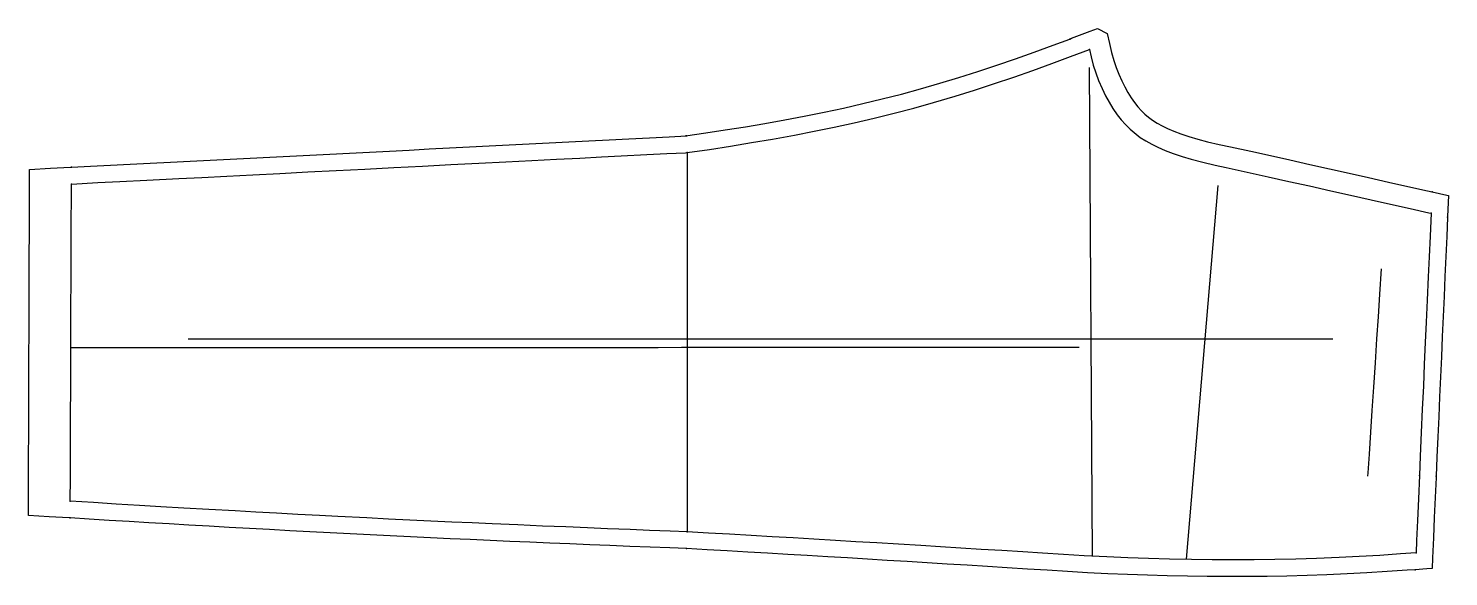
# Model space of a CAD drawing. Extents: x -3509 to -2431, y -1267 to -851.
import ezdxf

# ---------------------------------------------------------------- set-up
doc = ezdxf.new("R2010")
doc.units = 0
for name, color, linetype in [('1', 1, 'Continuous'), ('14', 3, 'Continuous'), ('4', 2, 'Continuous'), ('7', 7, 'Continuous'), ('8', 6, 'Continuous')]:
    doc.layers.add(name, color=color, linetype=linetype)

msp = doc.modelspace()

# ---------------------------------------------------------------- linework, layer by layer
at = {"layer": '1'}
msp.add_lwpolyline([(-3009.434509, -1245.636139), (-3009.309387, -1245.640793), (-3021.948027, -1245.168339), (-3037.001552, -1244.596487), (-3052.41408, -1243.99871), (-3067.545778, -1243.397385), (-3082.742176, -1242.78212), (-3097.873059, -1242.160347), (-3113.064759, -1241.525935), (-3128.194728, -1240.883137), (-3143.279103, -1240.231459), (-3158.408132, -1239.567009), (-3173.514136, -1238.892265), (-3188.642122, -1238.204671), (-3203.630254, -1237.51117), (-3218.757038, -1236.798292), (-3234.248308, -1236.054047), (-3249.3738, -1235.312679), (-3264.592956, -1234.550778), (-3279.716788, -1233.776853), (-3295.056686, -1232.975105), (-3310.178874, -1232.168966), (-3325.651756, -1231.329298), (-3340.772428, -1230.495524), (-3356.19317, -1229.632397), (-3371.312462, -1228.774156), (-3386.735694, -1227.887281), (-3401.853688, -1227.0075), (-3417.100737, -1226.1098), (-3432.21752, -1225.208999), (-3447.288488, -1224.298422), (-3462.403809, -1223.372203), (-3476.777039, -1222.484665), (-3477.634751, -1222.431687), (-3492.668263, -1221.502267), (-3508.520508, -1220.522308), (-3508.467077, -1204.907643), (-3508.41513, -1189.717534), (-3508.36365, -1174.662575), (-3508.311682, -1159.472435), (-3508.259665, -1144.282292), (-3508.206674, -1128.829228), (-3508.154528, -1113.639124), (-3508.101471, -1098.193665), (-3508.04928, -1083.003551), (-3507.99766, -1067.976443), (-3507.945477, -1052.786314), (-3507.893636, -1037.70727), (-3507.841355, -1022.517128), (-3507.788253, -1007.103489), (-3507.735882, -991.913358), (-3507.683493, -976.723253), (-3507.63131, -961.592947), (-3507.619019, -958.028717), (-3491.755289, -957.21948), (-3476.708648, -956.451934), (-3475.863342, -956.408844), (-3461.44737, -955.67345), (-3446.343415, -954.902996), (-3431.214075, -954.131247), (-3416.084756, -953.35949), (-3400.857387, -952.582717), (-3385.754971, -951.812313), (-3370.625577, -951.040537), (-3355.544299, -950.271224), (-3340.4149, -949.499463), (-3325.333643, -948.73016), (-3310.204325, -947.958404), (-3295.136401, -947.189778), (-3280.007026, -946.418021), (-3264.877594, -945.646263), (-3249.824753, -944.878412), (-3234.695348, -944.106655), (-3219.614082, -943.33735), (-3204.484725, -942.565585), (-3189.142747, -941.782966), (-3174.013398, -941.011198), (-3159.013467, -940.246045), (-3143.884066, -939.474287), (-3128.70645, -938.700051), (-3113.577079, -937.928271), (-3098.495827, -937.158959), (-3083.366458, -936.387202), (-3068.120778, -935.609518), (-3052.991418, -934.837765), (-3037.552096, -934.050194), (-3022.464864, -933.280578), (-3009.47876, -932.618103), (-3010.075989, -932.650604), (-2994.791652, -930.413417), (-2979.976718, -928.149985), (-2964.661695, -925.676153), (-2949.846345, -923.15076), (-2934.817439, -920.460792), (-2920.049635, -917.671399), (-2904.989267, -914.651019), (-2890.291599, -911.512383), (-2875.579196, -908.165205), (-2860.971435, -904.631493), (-2846.308547, -900.867849), (-2831.807027, -896.920509), (-2817.190127, -892.704554), (-2802.811308, -888.331097), (-2788.342729, -883.718339), (-2774.076882, -878.989703), (-2759.759826, -874.090206), (-2745.590267, -869.08147), (-2731.322218, -863.865657), (-2718.742065, -859.146042), (-2717.250859, -858.586544), (-2703.207019, -853.234198), (-2697.581787, -851.077881), (-2690.190125, -854.980927), (-2688.608433, -862.522016), (-2686.924005, -869.346966), (-2685.211361, -875.319737), (-2683.405273, -880.721249), (-2681.415171, -885.904923), (-2679.254564, -890.859556), (-2676.964247, -895.499961), (-2674.565109, -899.807659), (-2672.099862, -903.737182), (-2669.588194, -907.294193), (-2666.938261, -910.617744), (-2664.302855, -913.533916), (-2661.604907, -916.156971), (-2658.875792, -918.472235), (-2655.864203, -920.691658), (-2652.493815, -922.859882), (-2648.625109, -925.036429), (-2644.432999, -927.104037), (-2639.696915, -929.152647), (-2634.370471, -931.171522), (-2628.349608, -933.174697), (-2621.621755, -935.146478), (-2614.259559, -937.041192), (-2605.245691, -939.083437), (-2596.645508, -940.827713), (-2581.294228, -944.259898), (-2566.531815, -947.562354), (-2551.653852, -950.893287), (-2536.62405, -954.26134), (-2521.722288, -957.603967), (-2506.693955, -960.978413), (-2492.016814, -964.277415), (-2476.98996, -967.658369), (-2462.244501, -970.978981), (-2447.218745, -974.36495), (-2443.918152, -975.108948), (-2432.575853, -977.665766), (-2431.332397, -977.946091), (-2432.038723, -993.737792), (-2432.058868, -994.187088), (-2432.720046, -1008.973745), (-2433.400778, -1024.209728), (-2434.070052, -1039.210904), (-2434.748917, -1054.446959), (-2435.427382, -1069.689424), (-2436.104881, -1084.925558), (-2436.78207, -1100.172138), (-2437.457979, -1115.408329), (-2438.126864, -1130.504713), (-2438.801067, -1145.740972), (-2439.476273, -1161.021899), (-2440.14846, -1176.258272), (-2440.787659, -1190.768356), (-2440.828207, -1191.691546), (-2441.498153, -1206.927995), (-2442.167071, -1222.164487), (-2442.836004, -1237.421094), (-2443.505698, -1252.70359), (-2443.861084, -1260.813141), (-2447.782078, -1261.096359), (-2456.612854, -1261.722336), (-2462.871672, -1262.165953), (-2477.896768, -1263.180612), (-2493.22294, -1264.131521), (-2508.25994, -1264.953133), (-2523.568903, -1265.653873), (-2538.618636, -1266.193692), (-2553.906512, -1266.590902), (-2568.96385, -1266.838026), (-2584.222077, -1266.95259), (-2599.281381, -1266.942464), (-2614.370791, -1266.820704), (-2629.428449, -1266.598566), (-2644.690179, -1266.280561), (-2659.744121, -1265.879177), (-2674.856331, -1265.37324), (-2689.902884, -1264.750986), (-2705.331871, -1263.986655), (-2720.366543, -1263.127262), (-2735.719793, -1262.176162), (-2750.748563, -1261.218238), (-2766.056662, -1260.241604), (-2781.086334, -1259.297752), (-2796.527578, -1258.33875), (-2811.557988, -1257.40835), (-2826.888148, -1256.463783), (-2841.919239, -1255.54435), (-2857.176136, -1254.617151), (-2872.207961, -1253.708409), (-2887.240077, -1252.804374), (-2902.2381, -1251.907282), (-2917.755689, -1250.984137), (-2932.488809, -1250.112208), (-2948.006934, -1249.198458), (-2962.934016, -1248.324094), (-2978.452806, -1247.420974), (-2993.749069, -1246.537257)], close=True, dxfattribs=at)
at = {"layer": '14'}
msp.add_lwpolyline([(-3008.834839, -1232.9496), (-3008.834839, -1232.9496), (-3021.699246, -1232.472099), (-3037.541661, -1231.867518), (-3052.159264, -1231.297568), (-3069.231853, -1230.61873), (-3084.481801, -1230.000936), (-3101.001719, -1229.319755), (-3118.657729, -1228.577988), (-3137.315956, -1227.778436), (-3156.842524, -1226.923899), (-3171.976762, -1226.248598), (-3187.467658, -1225.545125), (-3203.258732, -1224.814661), (-3219.293505, -1224.058389), (-3235.515497, -1223.27749), (-3251.86823, -1222.473145), (-3273.777631, -1221.366256), (-3287.708217, -1220.643952), (-3304.063871, -1219.778565), (-3320.24138, -1218.905719), (-3336.144886, -1218.032577), (-3351.678533, -1217.1663), (-3371.649047, -1216.034319), (-3390.564404, -1214.944247), (-3408.197388, -1213.913058), (-3424.320782, -1212.957728), (-3442.006015, -1211.896102), (-3459.021285, -1210.860298), (-3476.733704, -1209.763184), (-3476.733704, -1209.763184), (-3476.672476, -1191.8662), (-3476.61558, -1175.245979), (-3476.562107, -1159.633424), (-3476.502465, -1142.229441), (-3476.44775, -1126.27249), (-3476.390872, -1109.695221), (-3476.336907, -1093.97836), (-3476.278922, -1077.104711), (-3476.221843, -1060.507273), (-3476.166629, -1044.462259), (-3476.114236, -1029.245879), (-3476.057957, -1012.909224), (-3476.001892, -996.642831), (-3475.947516, -980.875003), (-3475.906982, -969.127579), (-3475.906982, -969.127579), (-3455.837341, -968.103809), (-3439.256366, -967.257999), (-3418.634381, -966.206053), (-3394.54868, -964.977421), (-3376.852325, -964.074714), (-3358.044174, -963.115294), (-3338.295243, -962.107884), (-3317.776594, -961.06121), (-3296.659296, -959.983998), (-3275.114359, -958.884972), (-3253.31285, -957.772858), (-3231.425837, -956.656383), (-3209.624347, -955.54427), (-3188.079393, -954.445243), (-3166.962097, -953.368031), (-3146.443468, -952.321358), (-3126.694522, -951.313947), (-3107.886375, -950.354527), (-3090.19004, -949.451822), (-3073.776564, -948.614556), (-3058.816971, -947.851454), (-3039.477867, -946.864949), (-3024.372185, -946.094395), (-3010.171652, -945.370014), (-3008.831787, -945.301666), (-3008.831787, -945.301666), (-2991.955614, -942.852144), (-2975.881944, -940.362217), (-2959.96148, -937.7626), (-2944.263751, -935.064267), (-2927.569713, -932.032567), (-2912.491507, -929.13006), (-2897.36625, -926.033699), (-2882.18403, -922.716745), (-2867.04697, -919.192582), (-2851.96098, -915.456532), (-2836.932043, -911.503932), (-2821.966069, -907.330102), (-2805.601002, -902.483855), (-2790.892796, -897.886665), (-2776.58698, -893.223535), (-2761.026077, -887.959958), (-2746.636228, -882.929768), (-2732.2761, -877.761966), (-2718.044285, -872.493706), (-2703.806152, -867.049561), (-2703.806152, -867.049561), (-2702.541446, -872.746507), (-2700.793559, -879.065796), (-2698.903268, -884.885207), (-2696.763751, -890.631758), (-2694.157627, -896.753306), (-2691.468574, -902.292745), (-2688.842477, -907.09239), (-2685.905207, -911.869079), (-2682.642845, -916.555991), (-2679.665834, -920.344963), (-2676.445346, -923.986511), (-2672.973327, -927.441966), (-2669.923673, -930.117095), (-2665.160559, -933.718445), (-2660.935581, -936.455442), (-2656.509889, -938.967806), (-2651.913254, -941.270056), (-2646.213566, -943.775847), (-2640.362034, -946.025067), (-2633.411957, -948.358352), (-2626.557619, -950.374747), (-2617.719353, -952.65947), (-2608.273722, -954.810209), (-2599.978943, -956.479492), (-2584.030763, -960.044756), (-2568.239854, -963.577934), (-2552.432122, -967.117717), (-2536.858536, -970.608113), (-2520.618554, -974.251649), (-2505.705314, -977.601533), (-2489.940311, -981.146471), (-2475.45317, -984.406877), (-2460.52963, -987.768013), (-2446.379067, -990.957495), (-2444.644623, -991.348648), (-2444.643402, -991.323471), (-2444.644623, -991.348648), (-2445.425547, -1008.808684), (-2446.118833, -1024.331984), (-2446.800879, -1039.621625), (-2447.580543, -1057.120279), (-2448.331477, -1073.994786), (-2449.018492, -1089.451067), (-2449.739099, -1105.682429), (-2450.487205, -1122.555288), (-2451.256722, -1139.93611), (-2452.041558, -1157.691309), (-2452.835622, -1175.6873), (-2453.475189, -1190.208817), (-2453.475272, -1190.209726), (-2454.26049, -1208.069512), (-2454.977294, -1224.398191), (-2455.638163, -1239.47041), (-2456.053619, -1248.954926), (-2456.053619, -1248.954926), (-2467.746031, -1249.797812), (-2483.532683, -1250.832805), (-2499.254895, -1251.756187), (-2514.402854, -1252.533571), (-2531.428161, -1253.247391), (-2547.243645, -1253.733319), (-2563.064697, -1254.055781), (-2578.889791, -1254.226706), (-2594.717286, -1254.25802), (-2610.545542, -1254.161652), (-2626.373034, -1253.949529), (-2643.048298, -1253.613893), (-2658.86925, -1253.195946), (-2674.685173, -1252.668965), (-2690.495208, -1252.016687), (-2707.653053, -1251.14836), (-2723.449448, -1250.21638), (-2739.24261, -1249.219468), (-2754.382216, -1248.256516), (-2770.130903, -1247.262694), (-2785.790989, -1246.281916), (-2801.313361, -1245.316633), (-2816.649054, -1244.369291), (-2831.748974, -1243.442341), (-2848.654454, -1242.411079), (-2865.114758, -1241.413302), (-2881.05667, -1240.452667), (-2896.407022, -1239.532828), (-2912.877886, -1238.551324), (-2928.403182, -1237.631281), (-2944.417737, -1236.687425), (-2960.366146, -1235.752766), (-2976.709183, -1234.800689), (-2992.655921, -1233.877811)], close=True, dxfattribs=at)
at = {"layer": '4'}
for p in [(-2718.742065, -859.146042), (-2703.806152, -867.049561), (-3009.47876, -932.618103), (-3008.831787, -945.301666), (-3475.863342, -956.408844), (-3475.906982, -969.127579), (-2443.918152, -975.108948), (-2444.644623, -991.348648), (-2444.644623, -991.348648), (-2432.058868, -994.187088), (-2453.475189, -1190.208817), (-2440.787659, -1190.768356), (-3476.733704, -1209.763184), (-3476.777039, -1222.484665), (-3008.834839, -1232.9496), (-3009.309387, -1245.640793), (-2456.053619, -1248.954926), (-2456.612854, -1261.722336)]:
    msp.add_point(p, dxfattribs=at)
at = {"layer": '7'}
msp.add_line((-3387.257385, -1086.681671), (-2519.147034, -1086.681671), dxfattribs=at)
at = {"layer": '8'}
for points in [[(-2704.065552, -880.864716), (-2701.761169, -1251.446228)], [(-3008.831787, -945.301666), (-3008.831787, -962.323585), (-3008.831787, -978.098768), (-3008.831787, -995.121302), (-3008.831787, -1011.660619), (-3008.831787, -1029.628753), (-3008.831787, -1045.440858), (-3008.831787, -1061.799094), (-3008.831787, -1078.500657), (-3008.831787, -1093.543614), (-3008.831787, -1110.338127), (-3008.831787, -1126.882134), (-3008.831787, -1142.966824), (-3008.831787, -1158.383462), (-3008.831787, -1175.707626), (-3008.831787, -1191.408367), (-3008.831787, -1207.192809), (-3008.831787, -1222.596836), (-3008.831787, -1232.9496)], [(-2606.329041, -970.297089), (-2630.473328, -1253.733521)], [(-2482.397461, -1033.350983), (-2483.669759, -1052.667942), (-2484.803997, -1069.888787), (-2485.910291, -1086.685357), (-2487.099707, -1104.743933), (-2488.31287, -1123.163072), (-2489.490411, -1141.041367), (-2490.572957, -1157.477373), (-2491.663023, -1174.027564), (-2492.593342, -1188.152339), (-2492.773438, -1190.886688)], [(-3476.32019, -1093.21373), (-3458.229364, -1093.203572), (-3440.972279, -1093.194182), (-3423.55216, -1093.184924), (-3403.19538, -1093.174354), (-3386.153981, -1093.165701), (-3367.711677, -1093.156529), (-3347.976025, -1093.146934), (-3327.054594, -1093.137008), (-3305.054913, -1093.126845), (-3289.842552, -1093.119985), (-3274.230646, -1093.11309), (-3258.251064, -1093.106187), (-3241.935673, -1093.099304), (-3225.316342, -1093.092469), (-3208.42494, -1093.08571), (-3191.293336, -1093.079055), (-3173.953396, -1093.072531), (-3156.436991, -1093.066167), (-3138.775989, -1093.05999), (-3121.002257, -1093.054028), (-3103.147666, -1093.048308), (-3085.244082, -1093.04286), (-3075.615313, -1093.040054), (-3048.753954, -1093.032692), (-3030.910719, -1093.02816), (-3013.164088, -1093.023917), (-2995.552722, -1093.019955), (-2978.115098, -1093.016264), (-2960.889918, -1093.012834), (-2943.915807, -1093.009655), (-2927.231392, -1093.006719), (-2910.875298, -1093.004016), (-2894.886153, -1093.001535), (-2879.302582, -1092.999269), (-2864.163211, -1092.997206), (-2842.371525, -1092.994475), (-2821.796563, -1092.992149), (-2802.568686, -1092.990197), (-2784.81826, -1092.988587), (-2768.675646, -1092.987287), (-2749.878523, -1092.985979), (-2734.4805, -1092.985089), (-2720.483713, -1092.984448), (-2711.645813, -1092.984161)]]:
    msp.add_lwpolyline(points, dxfattribs=at)

doc.saveas('drawing.dxf')
